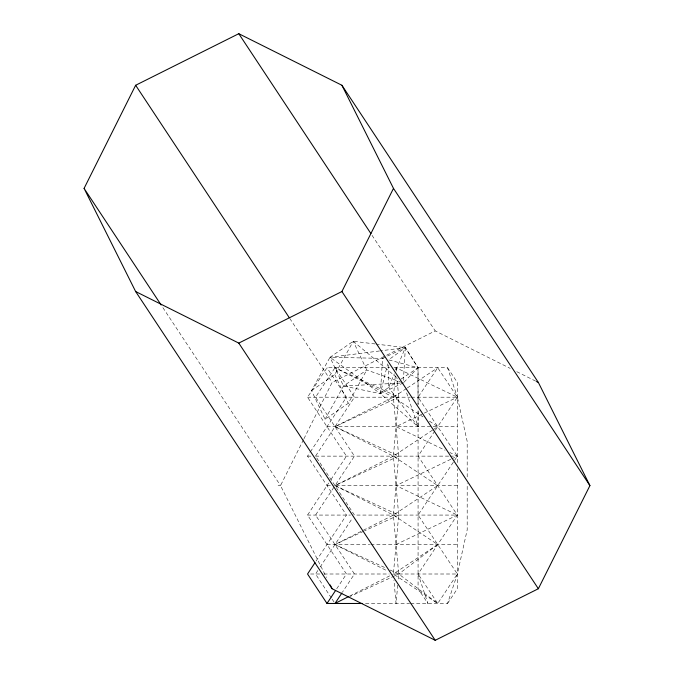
<?xml version="1.0" encoding="UTF-8"?>
<svg xmlns="http://www.w3.org/2000/svg" width="674" height="674" viewBox="0 0 674 674"><rect width="100%" height="100%" fill="white"/><g stroke="black" fill="none" stroke-linecap="round" stroke-linejoin="round"><path stroke-width="0.51" stroke-dasharray="3.37 2.53" d="M434.831 430.998L418.074 456.13L457.368 515.071L418.074 574.004L427.897 603.466L418.074 588.731L418.074 409.826L418.074 426.667L380.414 393.658L382.503 358.374L405.352 347.666L418.074 367.734L418.074 404.569M375.132 343.959L353.243 341.271L330.007 357.296L343.513 386.017L380.414 393.658L403.263 382.942L405.352 347.666L376.176 344.085M395.309 375.865L393.38 397.197L398.713 456.13L393.38 515.071L398.713 574.004L398.073 581.114M395.865 369.765L396.051 367.734L457.368 397.197L467.192 441.403L467.192 478.237M397.702 585.175L396.051 603.466L393.936 580.095M410.635 603.466L447.544 603.466L457.368 574.004L467.192 529.798L467.192 483.494M311.548 390.583L334.784 374.567L353.243 341.271L366.749 369.992L348.289 403.288L325.053 419.304L311.548 390.583L330.007 357.296L380.414 393.658L387.643 363.85M380.414 393.658L388.612 387.382L394.324 373.817M395.958 369.942L405.352 347.666L380.583 350.825M303.494 439.659L280.519 485.6L326.46 577.483M303.966 438.723L332.088 382.47L435.219 330.9L510.226 368.4M325.053 419.304L343.513 386.017L366.749 369.992L402.268 382.596M331.001 479.534L346.461 456.13L307.538 397.197L327 367.734L389.732 367.734M316.123 561.004L346.461 515.071L307.538 456.13L309.821 452.667M310.394 451.799L346.461 397.197L327 367.734M396.051 544.533L457.368 515.071L354.457 515.071L315.533 456.13L354.457 397.197L334.995 367.734L315.533 397.197L354.457 456.13L334.995 485.6L393.38 515.071L437.721 544.533L398.713 574.004L350.21 596.431M336.73 588.731L346.461 574.004L307.538 515.071L328.71 482.997M333.849 487.336L315.533 515.071L354.457 574.004L342.434 592.202M317.825 570.533L315.533 574.004L331.557 598.268M320.108 567.07L352.165 518.533M435.412 430.13L457.368 397.197L437.721 367.734L418.074 397.197L457.368 456.13L453.897 461.336M453.324 462.204L418.074 515.071L457.368 574.004L437.721 603.466L393.38 574.004L398.713 515.071L393.38 456.13L398.713 397.197L396.969 377.895M447.544 603.466L457.368 588.731L457.368 468.759M403.962 382.217L417.956 367.734L405.352 347.666L388.612 359.874L418.074 367.734L399.008 380.448M406.624 392.883L418.074 426.667L388.612 387.382L398.14 381.021M406.422 388.536L393.38 397.197L334.995 426.667L393.38 456.13L437.721 485.6L393.38 515.071L334.995 544.533L387.82 571.19M407.29 387.954L437.721 367.734M432.506 430.13L393.38 456.13L334.995 485.6L398.713 515.071L364.474 530.901M433.374 429.557L437.721 426.667L429.026 420.888M437.721 544.533L393.38 574.004L457.368 574.004M349.823 595.985L392.453 574.467M393.945 367.734L447.544 367.734L457.368 397.197L396.051 426.667L445.101 450.24M450.763 459.306L396.051 485.6L457.368 515.071M451.706 458.851L457.368 456.13L449.819 452.507M363.53 531.339L334.995 544.533L385.402 567.845M379.546 350.96L330.007 357.296L382.503 358.374L384.542 358.88M343.513 386.017L403.263 382.942M307.538 397.197L410.239 397.197M411.283 397.197L457.368 397.197M327 426.667L457.368 426.667M307.538 456.13L311.531 456.13M315.533 456.13L448.985 456.13M450.038 456.13L457.368 456.13M278.067 485.6L280.519 485.6L162.308 306.754M327 485.6L332.998 485.6M457.368 485.6L334.995 485.6L398.713 456.13L334.995 426.667L398.713 397.197L334.995 367.734L393.38 397.197L422.943 416.844M307.538 515.071L350.455 515.071M327 544.533L369.731 544.533M370.784 544.533L457.368 544.533M310.537 574.004L322.905 574.004M323.958 574.004L389.235 574.004M365.519 603.466L409.59 603.466M390.153 570.044L398.713 574.004L437.721 603.466L418.074 574.004M516.789 371.686L536.479 381.526M353.243 341.271L396.809 377.566M447.544 367.734L457.368 382.47L457.368 463.501M372.056 235.344L435.219 330.9M289.786 318.465L332.088 382.47M332.13 599.135L334.995 603.466M334.784 374.567L348.289 403.288M396.051 367.734L396.413 371.795M417.956 367.734L418.032 404.569M388.612 364.971L388.612 387.382"/><path stroke-width="1.01" d="M84.082 188.4L135.643 85.269L238.781 33.7L341.912 85.269L538.358 382.47L589.919 485.6L538.358 588.731L435.219 640.3L332.088 588.731L135.643 291.53L84.082 188.4L161.145 305.002M135.643 291.53L238.781 343.1L341.912 291.53L393.481 188.4L341.912 85.269M314.977 562.731L307.538 574.004L327 603.466L362.368 603.466M327 603.466L335.585 590.466M341.861 593.069L334.995 603.466L348.896 596.448M536.479 381.526L538.358 382.47M393.481 188.4L589.919 485.6M238.781 33.7L370.902 233.583M341.912 291.53L538.358 588.731M135.643 85.269L289.205 317.589M238.781 343.1L435.219 640.3M330.218 584.981L332.088 588.731"/></g></svg>
